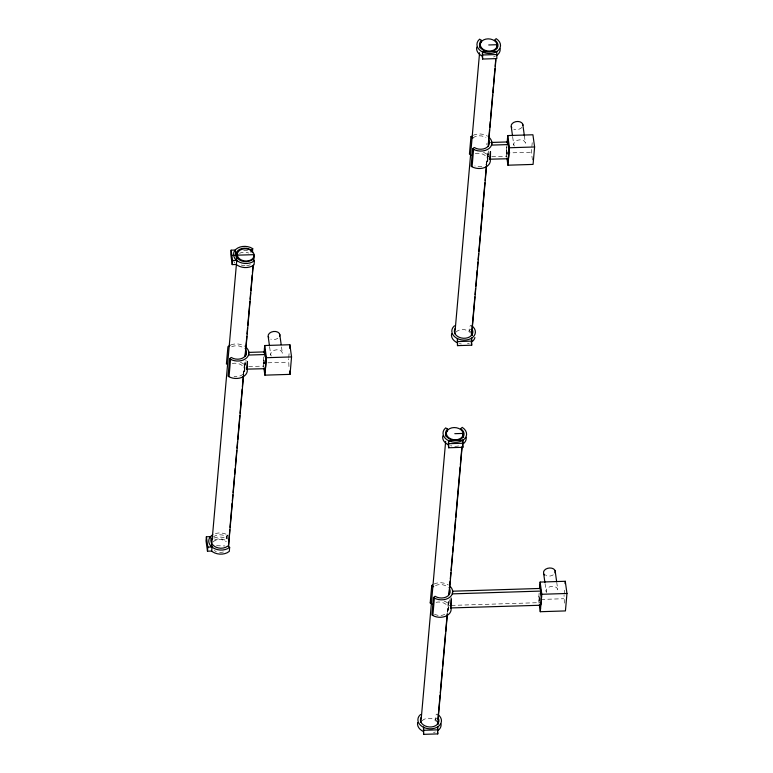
<?xml version="1.0" encoding="UTF-8"?>
<svg xmlns="http://www.w3.org/2000/svg" width="773" height="773" viewBox="0 0 773 773"><rect width="100%" height="100%" fill="white"/><g stroke="black" fill="none" stroke-linecap="round" stroke-linejoin="round"><path stroke-width="0.58" stroke-dasharray="3.87 2.9" d="M214.749 539.902A9.286 6.706 5 0 1 226.025 540.627L226.383 536.549L227.987 535.196L225.368 533.911A11.817 8.542 5 0 0 214.488 533.911M227.02 534.732L226.663 538.8L225.011 537.989A11.817 8.542 5 0 0 213.271 538.356M227.987 535.196L227.629 539.264L226.025 540.627M243.427 374.77L244.587 361.551M243.63 374.48L244.799 361.271M245.418 362.064L244.973 366.45A8.416 0.957 88.2 0 1 244.635 362.537M244.683 371.378L245.399 363.233M263.796 367.397L263.187 362.962L263.767 356.372M264.501 363.764L264.801 360.295M288.947 366.605L288.638 358.682M288.744 357.522L289.15 352.865M470.767 332.013A9.286 6.706 5 0 0 469.114 330.67L469.472 326.593L471.066 325.24M436.832 720.726A9.286 6.706 5 0 0 435.18 719.383L435.537 715.315L437.132 713.962M486.468 164.813L487.628 151.605M486.681 164.523L487.84 151.315M447.354 612.38L448.408 600.37M447.567 612.09L448.62 600.08M489 156.697L488.053 156.726L488.565 150.948M487.724 161.422L488.642 150.957M448.504 610.187L449.345 599.713M506.846 157.441L506.228 153.006L506.808 146.416M532.452 159.972L531.38 152.213L532.404 140.589M539.168 592.93L538.588 599.519L539.206 603.955M539.796 601.471L540.105 598.012M564.358 603.162L564.048 595.239M564.145 594.079L564.657 588.263M486.729 144.648L486.903 143.43M469.114 330.67L470.709 329.317M435.18 719.383L436.774 718.03M506.228 153.006L531.38 152.213M491.763 156.61L507.339 156.117M245.524 360.904L246.461 360.875M263.187 362.962L266.782 362.846M267.97 362.808L288.339 362.17M248.722 366.557L264.289 366.073M216.537 545.699L224.904 545.96M540.984 599.442L563.739 598.727M449.78 605.462L448.794 605.259A8.416 0.957 88.2 0 1 448.456 601.355M451.345 605.414L539.699 602.631M488.053 156.726L488.014 156.494A8.416 0.957 88.2 0 1 487.676 152.59M524.374 135.777L525.331 142.657M512.692 137.101L513.813 145.121M506.489 150.02L507.281 155.74L507.107 154.059A8.416 0.957 88.2 0 1 506.904 145.662M556.734 582.291L557.691 589.171M545.052 583.605L546.173 591.635M538.849 596.534L539.486 601.104M281.488 346.884L282.29 352.614M269.651 347.048L270.763 355.078M263.448 359.976L264.086 364.547M456.06 332.023A8.445 6.097 5 0 1 470.631 333.153M469.288 343.231A11.817 8.542 5 0 1 467.433 343.801M461.365 343.995A11.817 8.542 5 0 1 459.365 343.541M495.271 56.265A11.817 8.542 5 0 1 493.503 56.951M475.289 153.537A9.286 6.706 5 0 1 486.091 156.349A9.286 6.706 5 0 1 485.753 164.514M481.859 166.379A9.286 6.706 5 0 1 474.767 165.934M472.931 137.971A9.286 6.706 5 0 1 485.966 137.555M473.211 135.294A11.817 8.542 5 0 1 487.57 136.203M483.415 152.358A11.817 8.542 5 0 1 488.14 155.363M514.306 146.087A5.913 4.029 -7.9 0 1 519.929 139.826A5.913 4.029 -7.9 0 1 524.471 145.768M521.93 127.419A5.913 4.029 -7.9 0 1 513.784 129.159M436.069 602.302A9.286 6.706 5 0 1 446.098 604.399A9.286 6.706 5 0 1 447.809 611.839M444.775 614.409A9.286 6.706 5 0 1 433.489 613.685M435.354 731.944A11.817 8.542 5 0 1 433.498 732.514M458.621 445.924A11.817 8.542 5 0 1 450.553 445.663M539.467 600.573A8.416 0.957 88.2 0 1 539.235 596.302M546.666 592.601A5.913 4.029 -7.9 0 1 552.289 586.33A5.913 4.029 -7.9 0 1 556.831 592.282M435.47 585.605A9.286 6.706 5 0 1 448.408 587.673M433.991 584.059A11.817 8.542 5 0 1 448.35 584.968M444.195 601.123A11.817 8.542 5 0 1 448.92 604.128M553.284 574.803A5.913 4.029 -7.9 0 1 546.144 575.672M422.126 720.736A8.445 6.097 5 0 1 436.697 721.866M213.01 541.979A8.445 6.097 5 0 1 226.344 541.747M231.649 346.797A9.286 6.706 5 0 1 244.587 348.865M232.238 363.494A9.286 6.706 5 0 1 244.751 369.629A9.286 6.706 5 0 1 234.045 376.49M231.03 344.874A11.817 8.542 5 0 1 244.529 346.159M240.374 362.315A11.817 8.542 5 0 1 245.099 365.31M264.066 364.015A8.416 0.957 88.2 0 1 263.922 361.938M271.265 356.044A5.913 4.029 -7.9 0 1 276.889 349.783A5.913 4.029 -7.9 0 1 281.43 355.725M277.874 338.245A5.913 4.029 -7.9 0 1 270.734 339.115M250.326 264.685A9.286 6.706 5 0 1 245.833 265.728M245.031 265.728A9.286 6.706 5 0 1 241.099 264.975M239.485 253.322A9.286 6.706 5 0 1 248.703 253.032M234.77 262.955A11.817 8.542 5 0 1 233.871 261.574M243.717 250.442A11.817 8.542 5 0 1 249.747 251.399M223.455 552.009A9.286 6.706 5 0 1 218.682 552.154M216.363 551.555A9.286 6.706 5 0 1 214.305 550.55M213.348 536.964A9.286 6.706 5 0 1 226.383 536.549"/><path stroke-width="1.16" d="M211.889 542.53L236.76 260.404L235.321 250.046L231.127 250.181L230.769 254.249L232.209 264.598L236.403 264.472L237.446 265.323A11.817 8.542 5 0 0 251.805 266.231L254.046 264.791L254.404 260.723L252.442 259.486A9.286 6.706 5 0 1 239.398 259.892A9.286 6.706 5 0 1 238.084 250.384A9.286 6.706 5 0 1 251.119 249.969L252.723 248.616L250.104 247.331A11.817 8.542 5 0 0 236.123 249.138C231.842 252.375 233.388 258.936 237.804 261.245A11.817 8.542 5 0 0 252.162 262.163L254.404 260.723M211.667 551.052L212.024 546.984L210.585 536.626L206.391 536.762L206.033 540.829L207.473 551.188L211.667 551.052L212.71 551.903A11.817 8.542 5 0 0 227.059 552.811L229.301 551.371L229.668 547.303L227.706 546.067A9.286 6.706 5 0 1 215.648 547.023A9.286 6.706 5 0 1 212.073 538.404M232.209 264.598L232.567 260.53L231.127 250.181M207.473 551.188L207.831 547.11L206.391 536.762M236.953 257.873L237.272 254.269A8.445 6.097 5 0 1 245.002 248.8A8.445 6.097 5 0 1 253.921 253.979L253.679 260.375M245.737 350.449A9.286 6.706 5 0 1 242.49 358.16A9.286 6.706 5 0 1 231.204 357.435L229.61 358.788L228.074 376.229L230.692 377.514A11.817 8.542 5 0 0 247.263 369.542M229.03 376.702L230.567 359.261M250.945 252.008L251.119 249.969M252.365 252.684L252.723 248.616M229.784 529.708L228.508 546.24L243.534 375.678M229.996 527.312L232.113 503.281M232.325 500.885L232.847 494.875M233.06 492.478L234.441 476.864M234.644 474.458L235.176 468.457M235.388 466.051L236.76 450.437M236.973 448.031L237.504 442.03M237.717 439.624L239.833 415.603M240.045 413.207L242.162 389.177M242.364 386.78L243.321 375.968M245.118 355.551L246.809 336.332M247.022 333.926L247.553 327.926M247.766 325.52L249.872 301.499M250.085 299.103L250.616 293.093M250.829 290.687L252.201 275.072M252.413 272.676L252.945 266.666M253.476 260.665L253.998 254.655L232.528 255.332M245.225 356.469L253.254 265.178M246.693 369.252L247.428 361.435A8.416 0.957 88.2 0 1 246.906 369.127L265.004 368.692M248.8 352.101L248.539 355.049L265.313 354.527L265.11 356.836M264.076 352.855L264.724 345.521L289.865 344.729L291.556 356.923L290.03 374.364L264.878 375.156L263.951 368.508M264.878 375.156L266.414 357.715L264.724 345.521M289.566 348.217L289.865 344.729M471.791 136.203L470.97 136.724L469.433 154.165L471.395 155.412M432.175 604.177L430.213 602.93L431.749 585.49L432.571 584.968M454.833 333.781L479.579 52.719M479.994 47.916L480.313 44.312M420.899 722.494L445.644 441.431M446.069 436.629L446.379 433.025M481.376 42.447L481.55 40.418L479.589 39.172L477.975 41.008A11.817 8.542 5 0 0 481.27 51.279L483.888 52.564A11.817 8.542 5 0 0 495.628 52.197L497.87 50.757A11.817 8.542 5 0 0 498.305 40.36L496.189 38.65L494.594 40.003A9.286 6.706 5 0 1 495.908 49.52A9.286 6.706 5 0 1 482.874 49.926A9.286 6.706 5 0 1 481.55 40.418M447.441 431.16L447.615 429.131L445.663 427.884L444.04 429.72A11.817 8.542 5 0 0 447.335 439.992L449.954 441.277A11.817 8.542 5 0 0 461.694 440.91L463.935 439.47A11.817 8.542 5 0 0 464.37 429.083L462.254 427.363L460.66 428.715A9.286 6.706 5 0 1 461.974 438.233A9.286 6.706 5 0 1 448.939 438.639A9.286 6.706 5 0 1 447.615 429.131M488.778 140.502A9.286 6.706 5 0 1 485.531 148.203A9.286 6.706 5 0 1 474.245 147.479L472.651 148.831L471.115 166.272L473.733 167.557A11.817 8.542 5 0 0 490.314 159.586M449.557 589.268A9.286 6.706 5 0 1 446.311 596.969A9.286 6.706 5 0 1 435.025 596.244L433.431 597.597L431.894 615.037L434.513 616.323A11.817 8.542 5 0 0 451.094 608.361M472.071 166.746L473.607 149.305M432.851 615.511L434.387 598.07M482.207 55.985L482.565 51.917L496.759 51.472L496.826 58.593L482.632 59.038L482.207 55.985L480.912 55.347A11.817 8.542 5 0 1 476.728 47.172M457.51 345.637L457.442 338.506L457.51 345.637L471.704 345.193L471.636 338.062L471.462 340.101M448.272 444.697L448.63 440.629L462.824 440.185L462.892 447.306L448.698 447.76L448.272 444.697L446.978 444.06A11.817 8.542 5 0 1 442.794 435.885M423.575 734.35L423.517 727.219L423.575 734.35L437.769 733.906L437.702 726.775L437.528 728.813M482.632 59.038L482.565 51.917M448.698 447.76L448.63 440.629M474.835 296.938L471.453 335.366L471.375 334.69M475.047 294.532L475.579 288.522M475.791 286.126L477.163 270.511M477.376 268.105L477.907 262.105M478.11 259.699L478.642 253.699M478.854 251.293L480.226 235.678M480.439 233.272L482.555 209.251M482.767 206.855L484.884 182.834M485.096 180.428L486.362 166.011M488.265 144.396L489.531 129.98M489.744 127.584L490.275 121.574M490.488 119.168L492.604 95.147M492.816 92.75L493.338 86.74M493.551 84.344L494.933 68.729M495.145 66.323L495.667 60.313M496.836 47.105L497.049 44.699L488.729 44.969M471.665 335.086L486.575 165.731M488.265 146.512L495.986 58.825M496.933 48.023L496.971 44.022A8.445 6.097 5 0 0 483.637 39.887A8.445 6.097 5 0 0 484.797 50.206A8.445 6.097 5 0 0 497.145 45.617M437.731 721.682L437.518 724.079L437.441 723.402M437.943 719.277L440.059 695.256M440.272 692.859L442.388 668.829M442.591 666.432L445.451 634.005M445.663 631.599L447.248 613.578M448.939 594.36L450.099 581.151M450.311 578.755L450.843 572.745M451.055 570.339L452.427 554.724M452.64 552.328L453.171 546.318M453.384 543.921L455.5 519.9M455.712 517.495L460.148 467.047M460.36 464.65L461.945 446.63M462.795 437.025L463.114 433.421L454.795 433.682M437.731 723.799L447.354 614.496M449.152 594.079L462.051 447.548M462.998 436.735L463.037 432.735A8.445 6.097 5 0 0 449.702 428.6A8.445 6.097 5 0 0 450.862 438.919A8.445 6.097 5 0 0 463.211 434.329M462.65 442.214L462.824 440.185M489.734 159.296L490.478 151.479A8.416 0.957 88.2 0 1 489.947 159.18L508.045 158.745M450.514 608.061L451.239 599.877M491.85 142.155L491.589 145.102L508.354 144.57M452.62 590.92L452.369 593.867L540.714 591.084M507.117 142.899L507.764 135.565L532.916 134.773L534.607 146.967L533.07 164.407L507.919 165.2L507.001 158.552M507.919 165.2L509.455 147.759L507.764 135.565M539.573 588.311L540.124 582.079L565.276 581.286L566.967 593.48L565.43 610.921L540.279 611.714L539.361 605.056M540.279 611.714L541.815 594.273L540.124 582.079M565.073 583.615L565.276 581.286M454.466 325.771L452.852 327.597A11.817 8.542 5 0 0 456.147 337.878L458.766 339.154A11.817 8.542 5 0 0 470.506 338.787L472.747 337.347A11.817 8.542 5 0 0 473.182 326.96L471.839 325.868M420.541 714.484L418.918 716.31A11.817 8.542 5 0 0 422.213 726.591L424.841 727.876A11.817 8.542 5 0 0 436.571 727.499L438.813 726.069A11.817 8.542 5 0 0 439.248 715.672L437.905 714.59M496.401 55.54L497.512 54.825A11.817 8.542 5 0 0 500.112 48.66M230.17 345.241L227.929 346.681L226.392 364.122L227.214 363.6M229.668 547.303L227.426 548.743A11.817 8.542 5 0 1 213.068 547.825L210.952 546.115A11.817 8.542 5 0 1 209.763 537.554L211.387 535.718A11.817 8.542 5 0 1 212.826 534.713M462.467 444.253L463.578 443.538A11.817 8.542 5 0 0 466.177 437.383M430.213 602.93L431.034 602.409M482.99 54.97L497.184 54.525M490.778 142.474L507.648 141.942M509.455 147.759L534.607 146.967M232.567 260.53L236.76 260.404M457.867 341.569L472.061 341.115M248.935 352.391L264.608 351.899M266.414 357.715L291.556 356.923M449.055 443.683L463.249 443.238M207.831 547.11L212.024 546.984M452.727 591.2L540.008 588.456M541.815 594.273L566.967 593.48M540.404 605.249L450.727 607.945A8.416 0.957 88.2 0 0 451.248 600.244L451.171 598.051M423.933 730.282L438.127 729.838M472.651 148.831L475.269 150.117A11.817 8.542 5 0 0 489.251 148.31A11.817 8.542 5 0 0 489.676 137.923M457.085 342.574L455.79 341.946A11.817 8.542 5 0 1 451.606 333.772M229.61 358.788L232.229 360.073A11.817 8.542 5 0 0 246.819 357.696A11.817 8.542 5 0 0 245.292 346.691M433.431 597.597L436.049 598.882A11.817 8.542 5 0 0 450.031 597.075A11.817 8.542 5 0 0 450.456 586.688M423.15 731.297L421.855 730.659A11.817 8.542 5 0 1 417.671 722.484M470.97 136.724L472.931 137.971M431.749 585.49L433.711 586.736M246.027 355.136L245.833 353.908A8.416 0.957 88.2 0 0 245.582 352.932M522.79 124.318L524.374 135.777M511.262 126.782L512.538 135.951M507.503 138.473L509.194 150.667M507.619 158.146L508.18 162.214M555.149 570.822L556.579 581.141M544.897 582.465L543.622 573.286A5.913 4.029 -7.9 0 1 549.748 567.991A5.913 4.029 -7.9 0 1 554.956 572.928M539.863 584.987L541.564 597.171M539.979 604.66L540.54 608.718M471.279 342.13L471.704 345.193M462.612 445.267L462.892 447.306M437.489 731.867L437.769 733.906M289.566 371.04L290.03 374.364M279.739 334.274L281.179 344.594M268.221 336.738L269.497 345.908M264.463 348.43L266.154 360.624M264.579 368.103L265.139 372.161M237.272 254.269L237.456 255.863A8.445 6.097 5 0 0 246.374 261.042A8.445 6.097 5 0 0 254.104 255.573M472.274 329.54A9.286 6.706 5 0 1 463.327 338.265A9.286 6.706 5 0 1 455.152 328.448M474.893 337.492A11.817 8.542 5 0 1 472.39 341.424M471.916 333.607A9.286 6.706 5 0 1 472.477 335.337M507.784 158.31A8.416 0.957 88.2 0 0 508.731 155.895A8.416 0.957 88.2 0 0 508.586 146.628L508.161 143.343A8.416 0.957 88.2 0 0 507.185 142.792M511.765 127.738A5.913 4.029 -7.9 0 1 515.852 121.661A5.913 4.029 -7.9 0 1 522.896 125.361M438.339 718.252A9.286 6.706 5 0 1 429.401 726.978A9.286 6.706 5 0 1 421.227 717.16M540.143 604.824A8.416 0.957 88.2 0 0 541.09 602.409A8.416 0.957 88.2 0 0 540.945 593.133L540.52 589.857A8.416 0.957 88.2 0 0 539.767 588.601M441.054 723.972A11.817 8.542 5 0 1 438.455 730.137M437.982 722.32A9.286 6.706 5 0 1 438.542 724.05M544.984 575.064A5.913 4.029 -7.9 0 1 544.124 574.252M463.104 435.73A9.286 6.706 5 0 1 463.665 437.46M264.743 368.267A8.416 0.957 88.2 0 0 265.69 365.851A8.416 0.957 88.2 0 0 265.545 356.585L265.11 353.3A8.416 0.957 88.2 0 0 264.144 352.749M268.724 337.695A5.913 4.029 -7.9 0 1 273.574 331.491A5.913 4.029 -7.9 0 1 279.555 336.381M236.451 255.892A9.286 6.706 5 0 1 237.726 254.452"/></g></svg>
